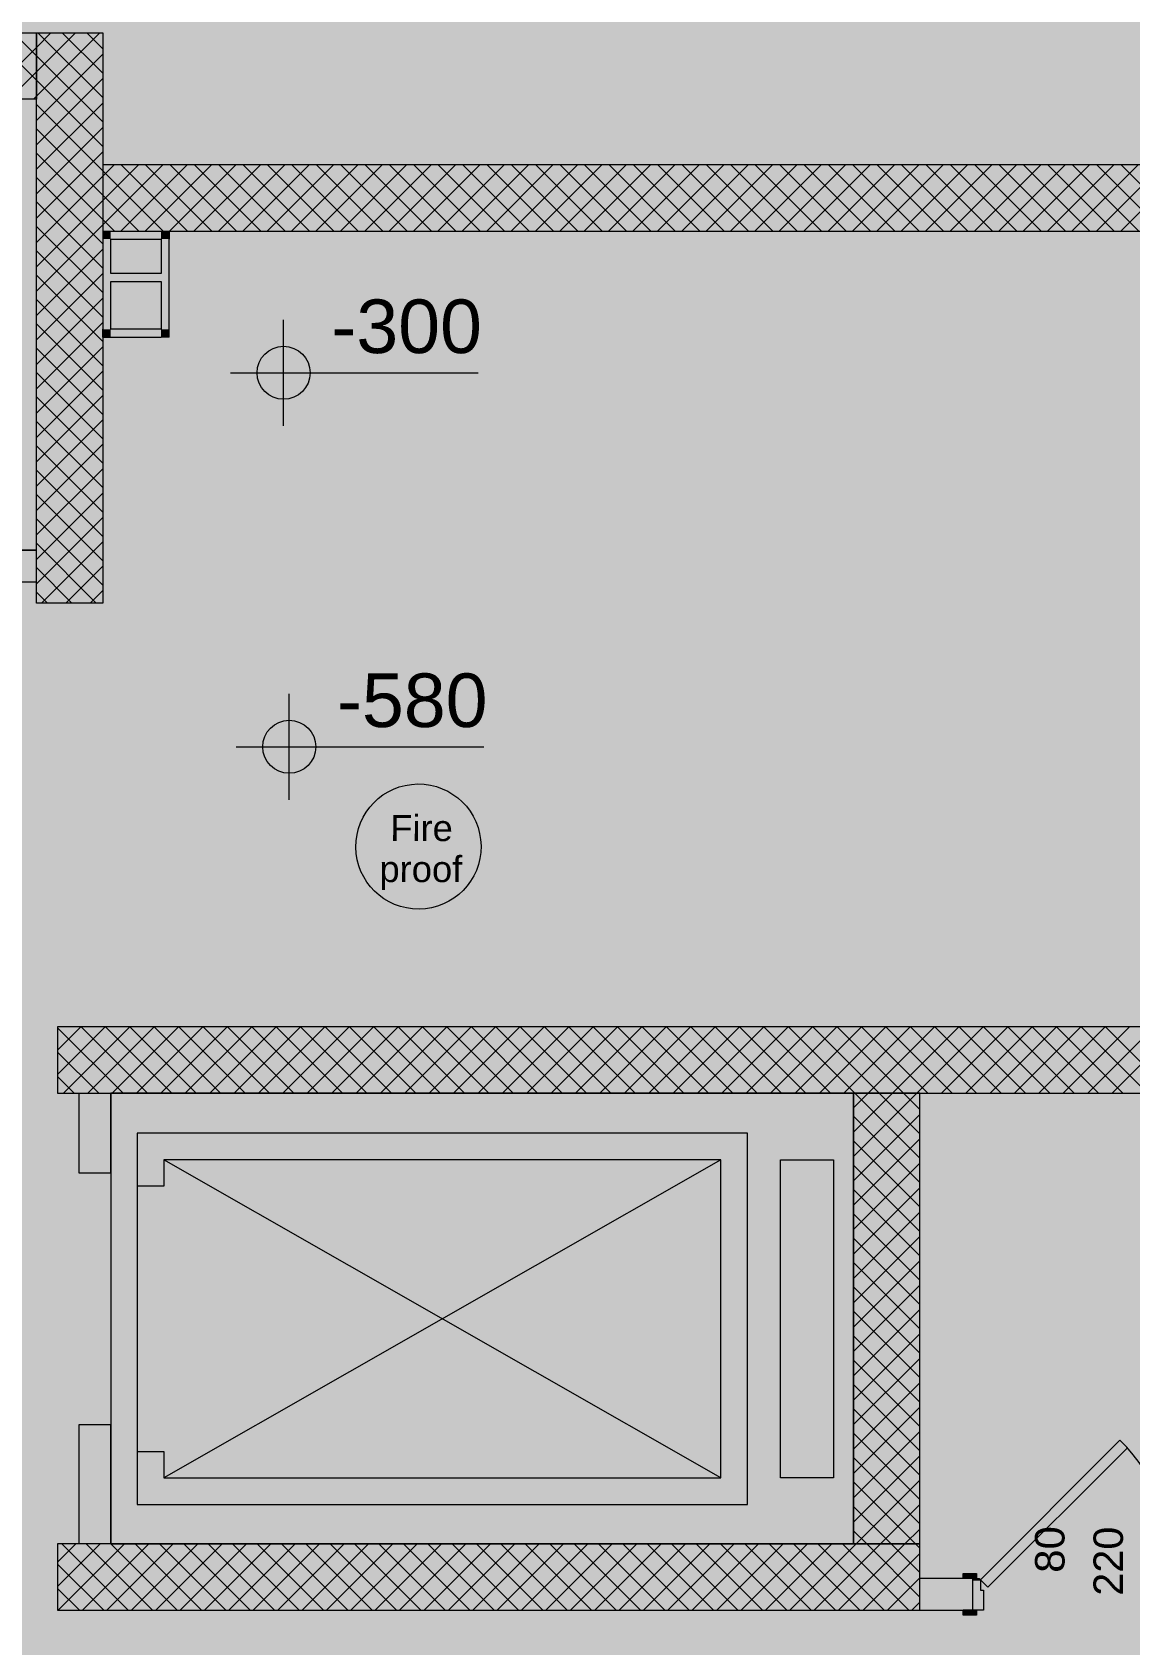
# Model space of a CAD drawing. Header units: metres. Extents: x 312 to 313.4, y 204 to 204.42.
# Drawn here: x 313.1685 to 313.212, y 204.1875 to 204.2515 of the extents above; entities that cross this region are included whole.
import ezdxf

# ---------------------------------------------------------------- set-up
doc = ezdxf.new("R2010")
doc.units = ezdxf.units.M
for name, color, linetype, true_color in [('PDF_2D Drafting - General', 7, 'Continuous', 0x999999), ('PDF_A - Dimensionimi', 7, 'Continuous', 0x999999), ('PDF_A - Fill Zone', 7, 'Continuous', 0xcccccc), ('PDF_A - Muret', 7, 'Continuous', 0xaaaaaa), ('PDF_A - Ndertesa 1 - Kanalet e ventilimit', 7, 'Continuous', 0x7f7f7f), ('PDF_A - Shtyllat', 7, 'Continuous', 0x999999)]:
    doc.layers.add(name, color=color, linetype=linetype, true_color=true_color)
doc.styles.add('PDF Arial', font='arial.ttf')

# ---------------------------------------------------------------- blocks, each defined once
blk = doc.blocks.new('bodrumi')
at = {"layer": 'PDF_2D Drafting - General', "true_color": 0xffffff, "transparency": 33554559}
blk.add_hatch(color=7, dxfattribs=at).paths.add_polyline_path([(0.003156999376074054, 0.2495060882568509), (0.003156999376074054, -0.04369808637829919), (-0.318948307376445, -0.04369808637829919), (-0.318948307376445, 0.2145893349541552), (-0.3188001144409327, 0.2167478379991508), (-0.3183581086900631, 0.2188659472995482), (-0.3176308059692587, 0.2209036351521831), (-0.3166315021938999, 0.2228228547838), (-0.3153795006646192, 0.2245874542236379), (-0.3138974959479697, 0.226164252895785), (-0.3122145022074392, 0.2275236445109101), (-0.3103614930046774, 0.2286402430216583), (-0.3083724994235695, 0.2294930548773948), (-0.3062864941067005, 0.2300659527248854), (-0.3041414807637466, 0.2303481706407524)])
at = {"layer": 'PDF_A - Dimensionimi', "transparency": 33554559}
for points in [[(-0.04966509941948516, 0.1233491892496943), (-0.04966509941948516, 0.124402182685003), (-0.04926206631131436, 0.1243221918741995), (-0.04892009752063586, 0.1240941911485436), (-0.04869207526314767, 0.1237522008260328), (-0.048612105984148, 0.1233491892496943)], [(-0.04966509941948516, 0.1233491892496943), (-0.04966509941948516, 0.1222971862792974), (-0.05006808946399133, 0.1223771770901294), (-0.05040911085342259, 0.1226051778157569), (-0.0506370900471893, 0.1229471896701568), (-0.05071710238985361, 0.1233491892496943)], [(-0.04944108208553644, 0.1085051556057408), (-0.04944108208553644, 0.1095571585761377), (-0.04903809204103027, 0.1094771677653057), (-0.0486960801866303, 0.1092491670396782), (-0.04846810099286358, 0.1089081671820793), (-0.04838808865019928, 0.1085051556057408)], [(-0.04944108208553644, 0.1085051556057408), (-0.04944108208553644, 0.1074521621704321), (-0.04984407212998576, 0.1075321960449287), (-0.05018509351941702, 0.1077611657036925), (-0.05041311577690522, 0.1081021655612631), (-0.05049312811956952, 0.1085051556057408)]]:
    blk.add_hatch(color=256, dxfattribs=at).paths.add_polyline_path(points)
at = {"layer": 'PDF_A - Muret', "true_color": 0xffffff, "transparency": 33554559}
blk.add_hatch(color=7, dxfattribs=at).paths.add_polyline_path([(-0.02231707017688223, 0.07423313039146251), (-0.02231707017688223, 0.0754441245184978), (-0.02202208387586779, 0.0754441245184978), (-0.02202208387586779, 0.07502311231826297), (-0.02189607950845129, 0.07502311231826297), (-0.02189607950845129, 0.07423313039146251)])
at = {"layer": 'PDF_2D Drafting - General', "color": 8, "lineweight": 9, "true_color": 0x7f7f7f}
for points in [[(-0.05947509494359338, 0.1342102188110346), (-0.07737012668184207, 0.1342102188110346)], [(-0.05947509494359338, 0.1163151655409251), (-0.05947509494359338, 0.1342102188110346)], [(-0.07737012668184207, 0.1163151655409251), (-0.05947509494359338, 0.1163151655409251)], [(-0.02705407647027869, 0.09476017201743048), (-0.05652710520428172, 0.09476017201743048)], [(-0.05652710520428172, 0.09476017201743048), (-0.05652710520428172, 0.07686613074409365)], [(-0.02705407647027869, 0.07686613074409365), (-0.02705407647027869, 0.09476017201743048)], [(-0.02995209079318784, 0.07948414493137079), (-0.02995209079318784, 0.09211513536243388)], [(-0.02995209079318784, 0.09211513536243388), (-0.0278470513238176, 0.09211513536243388)], [(-0.0278470513238176, 0.09211513536243388), (-0.0278470513238176, 0.07948414493137079)], [(-0.0278470513238176, 0.07948414493137079), (-0.02995209079318784, 0.07948414493137079)], [(-0.05652710520428172, 0.07686613074409365), (-0.02705407647027869, 0.07686613074409365)]]:
    blk.add_lwpolyline(points, dxfattribs=at)
at = {"layer": 'PDF_2D Drafting - General', "color": 251, "lineweight": 5, "true_color": 0x6a6a6a}
for points in [[(-0.03126402621802526, 0.09316815032960335), (-0.05547508070202412, 0.09316815032960335)], [(-0.05547508070202412, 0.09316815032960335), (-0.05547508070202412, 0.07843112996420132)], [(-0.03126402621802526, 0.09316815032960335), (-0.05547508070202412, 0.09316815032960335)], [(-0.05547508070202412, 0.09316815032960335), (-0.05547508070202412, 0.07843112996420132)], [(-0.03126402621802526, 0.07843112996420132), (-0.03126402621802526, 0.09316815032960335)], [(-0.03126402621802526, 0.07843112996420132), (-0.03126402621802526, 0.09316815032960335)], [(-0.03231706271702706, 0.09211513536243388), (-0.05442213033040844, 0.09211513536243388)], [(-0.05442213033040844, 0.09211513536243388), (-0.05442213033040844, 0.09106315392389774)], [(-0.03231706271702706, 0.09211513536243388), (-0.05442213033040844, 0.07948414493137079)], [(-0.03231706271702706, 0.07948414493137079), (-0.05442213033040844, 0.09211513536243388)], [(-0.03231706271702706, 0.09211513536243388), (-0.05442213033040844, 0.09211513536243388)], [(-0.05442213033040844, 0.09211513536243388), (-0.05442213033040844, 0.09106315392389774)], [(-0.03231706271702706, 0.09211513536243388), (-0.05442213033040844, 0.07948414493137079)], [(-0.03231706271702706, 0.07948414493137079), (-0.05442213033040844, 0.09211513536243388)], [(-0.03231706271702706, 0.07948414493137079), (-0.03231706271702706, 0.09211513536243388)], [(-0.03231706271702706, 0.07948414493137079), (-0.03231706271702706, 0.09211513536243388)], [(-0.05442213033040844, 0.09106315392389774), (-0.05547508070202412, 0.09106315392389774)], [(-0.05442213033040844, 0.09106315392389774), (-0.05547508070202412, 0.09106315392389774)], [(-0.05547508070202412, 0.08053614790176766), (-0.05442213033040844, 0.08053614790176766)], [(-0.05547508070202412, 0.08053614790176766), (-0.05442213033040844, 0.08053614790176766)], [(-0.05442213033040844, 0.08053614790176766), (-0.05442213033040844, 0.07948414493137079)], [(-0.05442213033040844, 0.08053614790176766), (-0.05442213033040844, 0.07948414493137079)], [(-0.05442213033040844, 0.07948414493137079), (-0.03231706271702706, 0.07948414493137079)], [(-0.05442213033040844, 0.07948414493137079), (-0.03231706271702706, 0.07948414493137079)], [(-0.05547508070202412, 0.07843112996420132), (-0.03126402621802526, 0.07843112996420132)], [(-0.05547508070202412, 0.07843112996420132), (-0.03126402621802526, 0.07843112996420132)]]:
    blk.add_lwpolyline(points, dxfattribs=at)
at = {"layer": 'PDF_2D Drafting - General', "color": 11, "lineweight": 5, "true_color": 0xfd8379}
blk.add_ellipse((-0.04431740202426226, 0.1045447058263278), major_axis=(-2.336263276268441e-05, 0.002483874044047348), ratio=0.9997573373959494, dxfattribs=at)
at = {"layer": 'PDF_2D Drafting - General', "color": 7, "true_color": 0xffffff, "transparency": 33554559}
for points in [[(-0.05947509494359338, 0.1342102188110346), (-0.07737012668184207, 0.1342102188110346), (-0.05947509494359338, 0.1163151655409251), (-0.07737012668184207, 0.1163151655409251)], [(-0.02705407647027869, 0.07686613074409365), (-0.02705407647027869, 0.09476017201743048), (-0.05652710520428172, 0.07686613074409365), (-0.05652710520428172, 0.09476017201743048)]]:
    blk.add_solid(points, dxfattribs=at)
at = {"layer": 'PDF_2D Drafting - General', "color": 254, "true_color": 0xe6e6e6, "transparency": 33554559}
blk.add_solid([(-0.02995209079318784, 0.07948414493137079), (-0.02995209079318784, 0.09211513536243388), (-0.0278470513238176, 0.07948414493137079), (-0.0278470513238176, 0.09211513536243388)], dxfattribs=at)
at = {"layer": 'PDF_A - Dimensionimi', "lineweight": 5}
for points in [[(-0.04966509941948516, 0.1212441928439887), (-0.04966509941948516, 0.1254551761203402)], [(-0.05177005276152613, 0.1233491892496943), (-0.04755911254881084, 0.1233491892496943)], [(-0.04755911254881084, 0.1233491892496943), (-0.0419440806070952, 0.1233491892496943)], [(-0.04944108208553644, 0.1064001592000352), (-0.04944108208553644, 0.1106101735433072)], [(-0.05154612155490668, 0.1085051556057408), (-0.04733608567983083, 0.1085051556057408)], [(-0.04733608567983083, 0.1085051556057408), (-0.04172006327314648, 0.1085051556057408)]]:
    blk.add_lwpolyline(points, dxfattribs=at)
for centre, radius in [((-0.04966509941948516, 0.1233491892496943), 0.001052498202852803), ((-0.04944108208553644, 0.1085051556057408), 0.001052508968768961)]:
    blk.add_circle(centre, radius, dxfattribs=at)
at = {"layer": 'PDF_A - Fill Zone', "color": 253, "true_color": 0xb5b5b5, "transparency": 33554559}
for points in [[(-0.05515808885365914, 0.1272722056071132), (-0.05652710520428172, 0.1272722056071132), (-0.0562820943196698, 0.1276271796332651), (-0.05652710520428172, 0.1286412004259034)], [(-0.0550531426324028, 0.1250622199164582), (-0.05652710520428172, 0.1250622199164582), (-0.05605611758761597, 0.1254021862453953), (-0.05652710520428172, 0.1269571946886003)]]:
    blk.add_solid(points, dxfattribs=at)
at = {"layer": 'PDF_A - Muret', "color": 8, "lineweight": 18, "true_color": 0x7f7f7f}
for points in [[(-0.05947509494359338, 0.1163151655409251), (-0.06263312784830077, 0.1163151655409251)], [(-0.0594761069403944, 0.1150511815389166), (-0.05947509494359338, 0.1163151655409251)], [(-0.06263312784830077, 0.1150521935357176), (-0.0594761069403944, 0.1150511815389166)], [(-0.05779111073815102, 0.09475916002062945), (-0.05779111073815102, 0.09158913387724965)], [(-0.05652809566925043, 0.09158913387724965), (-0.05652809566925043, 0.09475916002062945)], [(-0.05779111073815102, 0.09158913387724965), (-0.05652809566925043, 0.09158913387724965)], [(-0.05652809566925043, 0.08158911980524408), (-0.05779111073815102, 0.08158911980524408)], [(-0.05779111073815102, 0.08158911980524408), (-0.05779111073815102, 0.07686412828235234)], [(-0.05652710520428172, 0.07685211351184762), (-0.05652809566925043, 0.08158911980524408)], [(-0.02231707017688223, 0.07549711439347107), (-0.02442206658258783, 0.07549711439347107)], [(-0.02231707017688223, 0.07549711439347107), (-0.02270602145728162, 0.07549711439347107)], [(-0.02231707017688223, 0.07549711439347107), (-0.02270602145728162, 0.07549711439347107)], [(-0.02231707017688223, 0.07549711439347107), (-0.02270602145728162, 0.07549711439347107)], [(-0.02231707017688223, 0.0754441245184978), (-0.02231707017688223, 0.07549711439347107)], [(-0.02231707017688223, 0.0754441245184978), (-0.02231707017688223, 0.07549711439347107)], [(-0.02231707017688223, 0.0754441245184978), (-0.02231707017688223, 0.07549711439347107)], [(-0.02231707017688223, 0.07423313039146251), (-0.02231707017688223, 0.0754441245184978)], [(-0.02231707017688223, 0.07423313039146251), (-0.02231707017688223, 0.0754441245184978)], [(-0.02231707017688223, 0.07423313039146251), (-0.02231707017688223, 0.0754441245184978)], [(-0.02442206658258783, 0.07423313039146251), (-0.02231707017688223, 0.07423313039146251)], [(-0.02231707017688223, 0.07423313039146251), (-0.02270602145728162, 0.07423313039146251)], [(-0.02231707017688223, 0.07423313039146251), (-0.02270602145728162, 0.07423313039146251)], [(-0.02231707017688223, 0.07423313039146251), (-0.02270602145728162, 0.07423313039146251)]]:
    blk.add_lwpolyline(points, dxfattribs=at)
at = {"layer": 'PDF_A - Muret', "color": 8, "lineweight": 13, "true_color": 0x7f7f7f}
for points in [[(-0.01648404981824569, 0.08098213704428758), (-0.02202208387586779, 0.0754441245184978)], [(-0.02172404005261797, 0.07514612375896945), (-0.01618703952368605, 0.08068413628473081)], [(-0.01618703952368605, 0.08068413628473081), (-0.01648404981824569, 0.08098213704428758)], [(-0.02270602145728162, 0.07549711439347107), (-0.02270602145728162, 0.07569712371827109)], [(-0.02270602145728162, 0.07569712371827109), (-0.02218004150392971, 0.07569712371827109)], [(-0.02218004150392971, 0.07569712371827109), (-0.02218004150392971, 0.07549711439347107)], [(-0.02218004150392971, 0.07549711439347107), (-0.02270602145728162, 0.07549711439347107)], [(-0.02231707017688223, 0.0754441245184978), (-0.02231707017688223, 0.07549711439347107)], [(-0.02231707017688223, 0.07549711439347107), (-0.02205403713651322, 0.07549711439347107)], [(-0.02205403713651322, 0.0754441245184978), (-0.02231707017688223, 0.0754441245184978)], [(-0.02231707017688223, 0.07423313039146251), (-0.02231707017688223, 0.0754441245184978)], [(-0.02231707017688223, 0.0754441245184978), (-0.02202208387586779, 0.0754441245184978)], [(-0.02205403713651322, 0.07549711439347107), (-0.02205403713651322, 0.0754441245184978)], [(-0.02202208387586779, 0.0754441245184978), (-0.02202208387586779, 0.07502311231826297)], [(-0.02202208387586779, 0.0754441245184978), (-0.02172404005261797, 0.07514612375896945)], [(-0.02202208387586779, 0.07502311231826297), (-0.02189607950845129, 0.07502311231826297)], [(-0.02189607950845129, 0.07502311231826297), (-0.02189607950845129, 0.07423313039146251)], [(-0.02270602145728162, 0.07403312106663407), (-0.02270602145728162, 0.07423313039146251)], [(-0.02270602145728162, 0.07423313039146251), (-0.02218004150392971, 0.07423313039146251)], [(-0.02218004150392971, 0.07403312106663407), (-0.02270602145728162, 0.07403312106663407)], [(-0.02189607950845129, 0.07423313039146251), (-0.02231707017688223, 0.07423313039146251)], [(-0.02218004150392971, 0.07423313039146251), (-0.02218004150392971, 0.07403312106663407)]]:
    blk.add_lwpolyline(points, dxfattribs=at)
blk.add_arc((-0.02202590267035021, 0.07544377541785252), 0.00783489233374023, 0.002552946840588881, 44.98194687557197, dxfattribs=at)
at = {"layer": 'PDF_A - Muret', "color": 254, "true_color": 0xcccccc, "transparency": 33554559}
for points in [[(-0.05947509494359338, 0.1163151655409251), (-0.0594761069403944, 0.1150511815389166), (-0.06263312784830077, 0.1163151655409251), (-0.06263312784830077, 0.1150521935357176)], [(-0.05779111073815102, 0.09475916002062945), (-0.05652809566925043, 0.09475916002062945), (-0.05779111073815102, 0.09158913387724965), (-0.05652809566925043, 0.09158913387724965)], [(-0.05779111073815102, 0.08158911980524408), (-0.05652809566925043, 0.08158911980524408), (-0.05779111073815102, 0.07686412828235234), (-0.05652710520428172, 0.07686412828235234)], [(-0.02442206658258783, 0.07549711439347107), (-0.02231707017688223, 0.07549711439347107), (-0.02442206658258783, 0.07423313039146251), (-0.02231707017688223, 0.07423313039146251)]]:
    blk.add_solid(points, dxfattribs=at)
at = {"layer": 'PDF_A - Muret', "color": 7, "true_color": 0xffffff, "transparency": 33554559}
for points in [[(-0.01648404981824569, 0.08098213704428758), (-0.01618703952368605, 0.08068413628473081), (-0.02202208387586779, 0.0754441245184978), (-0.02172404005261797, 0.07514612375896945)], [(-0.02218004150392971, 0.07549711439347107), (-0.02270602145728162, 0.07549711439347107), (-0.02218004150392971, 0.07569712371827109), (-0.02270602145728162, 0.07569712371827109)], [(-0.02231707017688223, 0.0754441245184978), (-0.02231707017688223, 0.07549711439347107), (-0.02205403713651322, 0.0754441245184978), (-0.02205403713651322, 0.07549711439347107)], [(-0.02218004150392971, 0.07403312106663407), (-0.02270602145728162, 0.07403312106663407), (-0.02218004150392971, 0.07423313039146251), (-0.02270602145728162, 0.07423313039146251)]]:
    blk.add_solid(points, dxfattribs=at)
at = {"layer": 'PDF_A - Ndertesa 1 - Kanalet e ventilimit', "lineweight": 18}
for points in [[(-0.05684310658773484, 0.12897020704483), (-0.05684310658773484, 0.1286541841295161)], [(-0.05684310658773484, 0.1286541841295161), (-0.05684310658773484, 0.1250752036200709)], [(-0.05652710520428172, 0.1286541841295161), (-0.05452707655166478, 0.1286541841295161)], [(-0.05652710520428172, 0.1272862013075269), (-0.05652710520428172, 0.1286541841295161)], [(-0.05452707655166478, 0.1286541841295161), (-0.05452707655166478, 0.1272862013075269)], [(-0.05421107516821166, 0.12897020704483), (-0.05421107516821166, 0.1286541841295161)], [(-0.05421107516821166, 0.1247592022366177), (-0.05421107516821166, 0.1286541841295161)], [(-0.05452707655166478, 0.1272862013075269), (-0.05652710520428172, 0.1272862013075269)], [(-0.05652710520428172, 0.1250752036200709), (-0.05652710520428172, 0.1269701999240453)], [(-0.05652710520428172, 0.1269701999240453), (-0.05452707655166478, 0.1269701999240453)], [(-0.05452707655166478, 0.1269701999240453), (-0.05452707655166478, 0.1250752036200709)], [(-0.05684310658773484, 0.1247592022366177), (-0.05684310658773484, 0.1250752036200709)], [(-0.05452707655166478, 0.1250752036200709), (-0.05652710520428172, 0.1250752036200709)], [(-0.05684310658773484, 0.1247592022366177), (-0.05452707655166478, 0.1247592022366177)], [(-0.05421107516821166, 0.1247592022366177), (-0.05452707655166478, 0.1247592022366177)]]:
    blk.add_lwpolyline(points, dxfattribs=at)
at = {"layer": 'PDF_A - Ndertesa 1 - Kanalet e ventilimit', "color": 254, "true_color": 0xcccccc, "transparency": 33554559}
for points in [[(-0.05684310658773484, 0.1286541841295161), (-0.05684310658773484, 0.12897020704483), (-0.05652710520428172, 0.1286541841295161)], [(-0.05684310658773484, 0.12897020704483), (-0.05652710520428172, 0.12897020704483), (-0.05652710520428172, 0.1286541841295161)], [(-0.05684310658773484, 0.1286541841295161), (-0.05652710520428172, 0.1286541841295161), (-0.05684310658773484, 0.1250752036200709), (-0.05652710520428172, 0.1250752036200709)], [(-0.05452707655166478, 0.12897020704483), (-0.05452707655166478, 0.1286541841295161), (-0.05652710520428172, 0.12897020704483), (-0.05652710520428172, 0.1286541841295161)], [(-0.05452707655166478, 0.1286541841295161), (-0.05421107516821166, 0.12897020704483), (-0.05421107516821166, 0.1286541841295161)], [(-0.05452707655166478, 0.12897020704483), (-0.05421107516821166, 0.12897020704483), (-0.05452707655166478, 0.1286541841295161)], [(-0.05421107516821166, 0.1250752036200709), (-0.05452707655166478, 0.1250752036200709), (-0.05421107516821166, 0.1286541841295161), (-0.05452707655166478, 0.1286541841295161)], [(-0.05652710520428172, 0.1269701999240453), (-0.05652710520428172, 0.1272862013075269), (-0.05452707655166478, 0.1269701999240453), (-0.05452707655166478, 0.1272862013075269)], [(-0.05652710520428172, 0.1250752036200709), (-0.05684310658773484, 0.1247592022366177), (-0.05684310658773484, 0.1250752036200709)], [(-0.05652710520428172, 0.1250752036200709), (-0.05652710520428172, 0.1247592022366177), (-0.05684310658773484, 0.1247592022366177)], [(-0.05652710520428172, 0.1247592022366177), (-0.05652710520428172, 0.1250752036200709), (-0.05452707655166478, 0.1247592022366177), (-0.05452707655166478, 0.1250752036200709)], [(-0.05452707655166478, 0.1250752036200709), (-0.05421107516821166, 0.1247592022366177), (-0.05452707655166478, 0.1247592022366177)], [(-0.05421107516821166, 0.1250752036200709), (-0.05421107516821166, 0.1247592022366177), (-0.05452707655166478, 0.1250752036200709)]]:
    blk.add_solid(points, dxfattribs=at)
at = {"layer": 'PDF_A - Shtyllat', "color": 8, "lineweight": 18, "true_color": 0x7f7f7f}
for points in [[(-0.07737012668184207, 0.1368422286987538), (-0.05947509494359338, 0.1368411951700921)], [(-0.05947509494359338, 0.1368422286987538), (-0.05684310658773484, 0.1368422286987538)], [(-0.05947509494359338, 0.1142101906670518), (-0.05947509494359338, 0.1368422286987538)], [(-0.05947509494359338, 0.1368411951700921), (-0.05947509494359338, 0.1342102188110346)], [(-0.05684310658773484, 0.1368422286987538), (-0.05684407552087123, 0.1142101906670518)], [(-0.05947509494359338, 0.1342102188110346), (-0.07737012668184207, 0.1342102188110346)], [(0.0005259799533519072, 0.1316021954006601), (-0.05684310658773484, 0.1316012049357198)], [(-0.05684310658773484, 0.1316012049357198), (-0.05684310658773484, 0.12897020704483)], [(-0.05684310658773484, 0.12897020704483), (0.0005259799533519072, 0.1289711975097703)], [(-0.05684407552087123, 0.1142101906670518), (-0.05947509494359338, 0.1142101906670518)], [(0.0005259799533519072, 0.09739216037328902), (-0.05863210160998733, 0.09739114837648799)], [(-0.05863210160998733, 0.09739114837648799), (-0.05863210160998733, 0.09475916002062945)], [(-0.05863210160998733, 0.09475916002062945), (0.0005259799533519072, 0.09476017201743048)], [(-0.02442206658258783, 0.09476017201743048), (-0.02705407647027869, 0.09476017201743048)], [(-0.02705407647027869, 0.09476017201743048), (-0.02705407647027869, 0.07686511874729263)], [(-0.02442206658258783, 0.07686511874729263), (-0.02442206658258783, 0.09476017201743048)], [(-0.02442206658258783, 0.07686511874729263), (-0.05863311360678836, 0.07686412828235234)], [(-0.05863311360678836, 0.07686412828235234), (-0.05863311360678836, 0.07423313039146251)], [(-0.02705407647027869, 0.07686511874729263), (-0.02442206658258783, 0.07686511874729263)], [(-0.02442206658258783, 0.07423313039146251), (-0.02442206658258783, 0.07686511874729263)], [(-0.05863311360678836, 0.07423313039146251), (-0.02442206658258783, 0.07423313039146251)]]:
    blk.add_lwpolyline(points, dxfattribs=at)
at = {"layer": 'PDF_A - Shtyllat', "lineweight": 5}
for points in [[(-0.05947509494359338, 0.1349682259453857), (-0.06134812876382512, 0.1368411951700921)], [(-0.05947509494359338, 0.1359352211846385), (-0.06038111199273999, 0.1368411951700921)], [(-0.05947509494359338, 0.1343282133314574), (-0.05696209157309795, 0.1368422286987538)], [(-0.05947509494359338, 0.1352961990356505), (-0.05792910834418308, 0.1368422286987538)], [(-0.05947509494359338, 0.1362642278035651), (-0.0588970940484046, 0.1368422286987538)], [(-0.05684310658773484, 0.1342711970011408), (-0.05941409522165486, 0.1368422286987538)], [(-0.05684310658773484, 0.1352392257690553), (-0.05844610951743334, 0.1368422286987538)], [(-0.05684310658773484, 0.1362072114732769), (-0.05747812381321182, 0.1368422286987538)], [(-0.06152912546792777, 0.1342102188110346), (-0.05947509494359338, 0.1362642278035651)], [(-0.05947509494359338, 0.1333612180921762), (-0.05684310658773484, 0.1359922159830944)], [(-0.05684310658773484, 0.133304201761888), (-0.05947509494359338, 0.1359352211846385)], [(-0.06056109670004162, 0.1342102188110346), (-0.05947509494359338, 0.1352961990356505)], [(-0.05947509494359338, 0.13239318932429), (-0.05684310658773484, 0.1350251992119809)], [(-0.05684310658773484, 0.1323362160576949), (-0.05947509494359338, 0.1349682259453857)], [(-0.05959412299262112, 0.1342102188110346), (-0.05947509494359338, 0.1343282133314574)], [(-0.05947509494359338, 0.1314261940850372), (-0.05684310658773484, 0.1340572135077593)], [(-0.05684310658773484, 0.1313691992865813), (-0.05947509494359338, 0.1340002187093319)], [(-0.05947509494359338, 0.1304582083808157), (-0.05684310658773484, 0.1330902182685065)], [(-0.05684310658773484, 0.1304011920505275), (-0.05947509494359338, 0.1330332019382183)], [(-0.05947509494359338, 0.1294902226765942), (-0.05684310658773484, 0.1321221895006204)], [(-0.05684310658773484, 0.129433206346306), (-0.05947509494359338, 0.1320652162339968)], [(-0.05684310658773484, 0.1292202133178932), (-0.05446110297310724, 0.1316012049357198)], [(-0.05684310658773484, 0.1301872085571461), (-0.05542908867732876, 0.1316012049357198)], [(-0.05684310658773484, 0.1311551942613391), (-0.05639610544841389, 0.1316012049357198)], [(-0.05444508327906306, 0.12897020704483), (-0.05684310658773484, 0.1313682088216126)], [(-0.05612512715657658, 0.12897020704483), (-0.05349311726888573, 0.1316012049357198)], [(-0.05347709757489838, 0.12897020704483), (-0.05610811699762053, 0.1316012049357198)], [(-0.05515709838869043, 0.12897020704483), (-0.05252612202963292, 0.1316012049357198)], [(-0.05250911187067686, 0.12897020704483), (-0.05514112175836772, 0.1316012049357198)], [(-0.05419010314943762, 0.12897020704483), (-0.05155809326174676, 0.1316012049357198)], [(-0.05154211663142405, 0.12897020704483), (-0.0541731360541462, 0.1316012049357198)], [(-0.0532221174452161, 0.12897020704483), (-0.05059010755752524, 0.1316012049357198)], [(-0.05057408786348105, 0.12897020704483), (-0.05320609775122875, 0.1316012049357198)], [(-0.05225408867732995, 0.12897020704483), (-0.04962311231827243, 0.1316012049357198)], [(-0.04960610215931638, 0.12897020704483), (-0.05223806898328576, 0.1316012049357198)], [(-0.05128709343807714, 0.12897020704483), (-0.04865512661405091, 0.1316012049357198)], [(-0.04863910692006357, 0.12897020704483), (-0.05127008327906424, 0.1316012049357198)], [(-0.05031910773385562, 0.12897020704483), (-0.04768808831107663, 0.1316012049357198)], [(-0.04767107815212057, 0.12897020704483), (-0.05030308803981143, 0.1316012049357198)], [(-0.04935211249460281, 0.12897020704483), (-0.04672005954319047, 0.1316012049357198)], [(-0.04670403984920313, 0.12897020704483), (-0.04933505927192527, 0.1316012049357198)], [(-0.04838408372665981, 0.12897020704483), (-0.04575207383896895, 0.1316021954006601)], [(-0.04573605414498161, 0.12897020704483), (-0.0483681070963371, 0.1316012049357198)], [(-0.04741609802249513, 0.12897020704483), (-0.04478507859971614, 0.1316021954006601)], [(-0.04476806844076009, 0.12897020704483), (-0.04740007832845095, 0.1316012049357198)], [(-0.04644910278318548, 0.12897020704483), (-0.04381709289549462, 0.1316021954006601)], [(-0.04380107320150728, 0.12897020704483), (-0.04643209262422943, 0.1316012049357198)], [(-0.04548107401529933, 0.12897020704483), (-0.04284910719132995, 0.1316021954006601)], [(-0.04283308749728576, 0.12897020704483), (-0.04546505432131198, 0.1316021954006601)], [(-0.04451308831107781, 0.12897020704483), (-0.04188206888835566, 0.1316021954006601)], [(-0.04186604919436832, 0.12897020704483), (-0.04449706861709046, 0.1316021954006601)], [(-0.043546093071825, 0.12897020704483), (-0.04091408318413414, 0.1316021954006601)], [(-0.0408980634901468, 0.12897020704483), (-0.04353007337783765, 0.1316021954006601)], [(-0.04257810736766032, 0.12897020704483), (-0.03994609747991262, 0.1316021954006601)], [(-0.03993007778592528, 0.12897020704483), (-0.04256208767361613, 0.1316021954006601)], [(-0.04161007859971733, 0.12897020704483), (-0.03897910224065981, 0.1316021954006601)], [(-0.03896308254667247, 0.12897020704483), (-0.04159410196939461, 0.1316021954006601)], [(-0.04064308336046452, 0.12897020704483), (-0.03801107347277366, 0.1316021954006601)], [(-0.03799509684245095, 0.12897020704483), (-0.04062706366647717, 0.1316021954006601)], [(-0.039675097656243, 0.12897020704483), (-0.03704407823352085, 0.1316021954006601)], [(-0.0370280585395335, 0.12897020704483), (-0.03965907796225565, 0.1316021954006601)], [(-0.03870805935332555, 0.12897020704483), (-0.03607609252929933, 0.1316021954006601)], [(-0.03606007283531198, 0.12897020704483), (-0.03869208272300284, 0.1316021954006601)], [(-0.03774003058538256, 0.12897020704483), (-0.03510810682507781, 0.1316021954006601)], [(-0.03509208713109047, 0.12897020704483), (-0.03772405395511669, 0.1316021954006601)], [(-0.03677204488121788, 0.12897020704483), (-0.03414106852216037, 0.1316021954006601)], [(-0.03412509189183766, 0.12897020704483), (-0.03675606825089517, 0.1316021954006601)], [(-0.03580504964196507, 0.12897020704483), (-0.03317308281793885, 0.1316021954006601)], [(-0.0331570631239515, 0.12897020704483), (-0.03578907301164236, 0.1316021954006601)], [(-0.03483706393774355, 0.12897020704483), (-0.03220505405005269, 0.1316021954006601)], [(-0.03219006788464185, 0.12897020704483), (-0.03482108730742084, 0.1316021954006601)], [(-0.03386907823352203, 0.12897020704483), (-0.03123805881079988, 0.1316021954006601)], [(-0.03122208218047717, 0.12897020704483), (-0.03385404900444655, 0.1316021954006601)], [(-0.03290203993054774, 0.12897020704483), (-0.03027003004285689, 0.1316021954006601)], [(-0.03025405341253418, 0.12897020704483), (-0.03288606330022503, 0.1316021954006601)], [(-0.03193405422638307, 0.12897020704483), (-0.02930204433863537, 0.1316021954006601)], [(-0.02928705817328137, 0.12897020704483), (-0.03191807759606036, 0.1316021954006601)], [(-0.03096606852216155, 0.12897020704483), (-0.02833504909938256, 0.1316021954006601)], [(-0.02831907246905985, 0.12897020704483), (-0.03095108235680755, 0.1316021954006601)], [(-0.02999907328290874, 0.12897020704483), (-0.02736706339521788, 0.1316021954006601)], [(-0.02735207722980704, 0.12897020704483), (-0.02998309665258603, 0.1316021954006601)], [(-0.02903104451496574, 0.12897020704483), (-0.0264000250922436, 0.1316021954006601)], [(-0.02638404846192088, 0.12897020704483), (-0.02901605834961174, 0.1316021954006601)], [(-0.02806404927571293, 0.12897020704483), (-0.02543203938802208, 0.1316021954006601)], [(-0.02541606275769936, 0.12897020704483), (-0.02804807264539022, 0.1316021954006601)], [(-0.02709606357149141, 0.12897020704483), (-0.02446401062013592, 0.1316021954006601)], [(-0.02444906751844655, 0.12897020704483), (-0.02708004387750407, 0.1316021954006601)], [(-0.02612807786732674, 0.12897020704483), (-0.02349705844454775, 0.1316021954006601)], [(-0.0234810387505604, 0.12897020704483), (-0.02611309170191589, 0.1316021954006601)], [(-0.02516103956435245, 0.12897020704483), (-0.02252907274032623, 0.1316021954006601)], [(-0.02251404351130759, 0.12897020704483), (-0.02514506293402974, 0.1316021954006601)], [(-0.02419305386013093, 0.12897020704483), (-0.02156104397244007, 0.1316021954006601)], [(-0.02154605780708607, 0.12897020704483), (-0.02417806769477693, 0.1316021954006601)], [(-0.02322502509224478, 0.12897020704483), (-0.02059404873318726, 0.1316021954006601)], [(-0.02057807210286455, 0.12897020704483), (-0.02321003892689077, 0.1316021954006601)], [(-0.02225802985299197, 0.12897020704483), (-0.01962606302896575, 0.1316021954006601)], [(-0.01961107686361174, 0.12897020704483), (-0.02224205322266926, 0.1316021954006601)], [(-0.02129004414877045, 0.12897020704483), (-0.01865803426107959, 0.1316021954006601)], [(-0.01864304809572559, 0.12897020704483), (-0.02127501491969497, 0.1316021954006601)], [(-0.02032205844454893, 0.12897020704483), (-0.01769103902182678, 0.1316021954006601)], [(-0.01767605285647278, 0.12897020704483), (-0.02030702921553029, 0.1316021954006601)], [(-0.01935506320529612, 0.12897020704483), (-0.01672305331760526, 0.1316021954006601)], [(-0.01670802408852978, 0.12897020704483), (-0.01933904351130877, 0.1316021954006601)], [(-0.01838703443740997, 0.12897020704483), (-0.01575605807835245, 0.1316021954006601)], [(-0.01574003838436511, 0.12897020704483), (-0.01837204827205596, 0.1316021954006601)], [(-0.01742003919815716, 0.12897020704483), (-0.0147880293104663, 0.1316021954006601)], [(-0.0147730431451123, 0.12897020704483), (-0.01740401950411297, 0.1316021954006601)], [(-0.01645205349393564, 0.12897020704483), (-0.01382004360624478, 0.1316021954006601)], [(-0.0138050143771693, 0.12897020704483), (-0.01643702426486016, 0.1316021954006601)], [(-0.05947509494359338, 0.1285231843736483), (-0.05684310658773484, 0.1311542037963989)], [(-0.05684310658773484, 0.1284662111070531), (-0.05947509494359338, 0.1310971874661107)], [(-0.05947509494359338, 0.1275551986694552), (-0.05684310658773484, 0.1301872085571461)], [(-0.05684310658773484, 0.1274982038709993), (-0.05947509494359338, 0.1301302137586902)], [(-0.05541212158203734, 0.12897020704483), (-0.05684310658773484, 0.1304002015855588)], [(-0.05638008575442655, 0.12897020704483), (-0.05684310658773484, 0.129433206346306)], [(-0.05947509494359338, 0.1265871914334014), (-0.05684310658773484, 0.1292192013210922)], [(-0.05684310658773484, 0.1265312086317465), (-0.05947509494359338, 0.1291622065226363)], [(-0.05947509494359338, 0.1256201961941201), (-0.05684310658773484, 0.1282511940850384)], [(-0.05684310658773484, 0.1255632013956927), (-0.05947509494359338, 0.1281952112833835)], [(-0.05947509494359338, 0.1246521889580663), (-0.05684310658773484, 0.1272841988457571)], [(-0.05684310658773484, 0.1245951941596388), (-0.05947509494359338, 0.1272271825154689)], [(-0.05947509494359338, 0.1236842032538732), (-0.05684310658773484, 0.1263161916097033)], [(-0.05684310658773484, 0.1236281773885253), (-0.05947509494359338, 0.1262591968112758)], [(-0.05947509494359338, 0.1227171864827596), (-0.05684310658773484, 0.1253481843736495)], [(-0.05684310658773484, 0.1226601916843038), (-0.05947509494359338, 0.1252922015719946)], [(-0.05947509494359338, 0.1217491792467058), (-0.05684310658773484, 0.1243811891343967)], [(-0.05684310658773484, 0.1216931964450509), (-0.05947509494359338, 0.1243241943359408)], [(-0.05947509494359338, 0.120782184007453), (-0.05684310658773484, 0.1234131818983428)], [(-0.05684407552087123, 0.1207251892089971), (-0.05947509494359338, 0.1233571775648556)], [(-0.05947509494359338, 0.1198141767713992), (-0.05684310658773484, 0.12244618665909)], [(-0.05684407552087123, 0.1197571819729433), (-0.05947509494359338, 0.1223891918606341)], [(-0.05947509494359338, 0.1188461910671776), (-0.05684310658773484, 0.1214782009548685)], [(-0.05684407552087123, 0.1187901867336905), (-0.05947509494359338, 0.1214211846245803)], [(-0.05947509494359338, 0.1178791958279248), (-0.05684407552087123, 0.1205101937188147)], [(-0.05684407552087123, 0.1178221794976366), (-0.05947509494359338, 0.1204541893853275)], [(-0.05947509494359338, 0.116911188591871), (-0.05684407552087123, 0.1195431984795619)], [(-0.05684407552087123, 0.1168551627265231), (-0.05947509494359338, 0.119486203681106)], [(-0.05947509494359338, 0.1159431813558172), (-0.05684407552087123, 0.118575191243508)], [(-0.05684407552087123, 0.1158871770223016), (-0.05947509494359338, 0.1185181964450521)], [(-0.05947509494359338, 0.1149761861165359), (-0.05684407552087123, 0.1176071624755934)], [(-0.05684407552087123, 0.1149191697862477), (-0.05947509494359338, 0.1175511796739386)], [(-0.05710211317273206, 0.1142101906670518), (-0.05947509494359338, 0.1165831724378847)], [(-0.05927310468888436, 0.1142101906670518), (-0.05684407552087123, 0.1166401887681729)], [(-0.05807009887695358, 0.1142101906670518), (-0.05947509494359338, 0.1156161771986319)], [(-0.05830608791774239, 0.1142101906670518), (-0.05684407552087123, 0.1156721815321191)], [(-0.05903711564809555, 0.1142101906670518), (-0.05947509494359338, 0.1146481699625781)], [(-0.05733810221357771, 0.1142101906670518), (-0.05684407552087123, 0.1147041742960653)], [(-0.05863210160998733, 0.0954991449991951), (-0.05674007670086212, 0.09739114837648799)], [(-0.05863210160998733, 0.09646616177030864), (-0.05770810546874827, 0.09739114837648799)], [(-0.05603609297008916, 0.09475916002062945), (-0.05863210160998733, 0.09735514712863846)], [(-0.05840407935249914, 0.09475916002062945), (-0.0557720909966406, 0.09739114837648799)], [(-0.0550681287977568, 0.09475916002062945), (-0.05770007408989386, 0.09739114837648799)], [(-0.05743609364827762, 0.09475916002062945), (-0.05480509575738779, 0.09739114837648799)], [(-0.05410109049478251, 0.09475916002062945), (-0.05673208838567234, 0.09739114837648799)], [(-0.05646911994085713, 0.09475916002062945), (-0.05383711005316627, 0.09739114837648799)], [(-0.05313310479061784, 0.09475916002062945), (-0.05576507161458721, 0.09739114837648799)], [(-0.05550109117297097, 0.09475916002062945), (-0.05287007175024883, 0.09739114837648799)], [(-0.05216507602267484, 0.09475916002062945), (-0.05479708591036569, 0.09739114837648799)], [(-0.05453409593371816, 0.09475916002062945), (-0.05190208604602731, 0.09739114837648799)], [(-0.05119808078342203, 0.09475916002062945), (-0.05382910020620102, 0.09739114837648799)], [(-0.05356611022949664, 0.09475916002062945), (-0.05093405727814115, 0.09739114837648799)], [(-0.05023005201553588, 0.09475916002062945), (-0.05286206190322673, 0.09739114837648799)], [(-0.05259812452527513, 0.09475916002062945), (-0.04996710510255298, 0.09739114837648799)], [(-0.0492630998399477, 0.09475916002062945), (-0.05189407619900521, 0.09739114837648799)], [(-0.05163108622235768, 0.09475916002062945), (-0.04899911939833146, 0.09739114837648799)], [(-0.04829507107206155, 0.09475916002062945), (-0.0509270809597524, 0.09739114837648799)], [(-0.05066310051813616, 0.09475916002062945), (-0.04803109063044531, 0.09739114837648799)], [(-0.04732708536784003, 0.09475916002062945), (-0.04995909525553088, 0.09739114837648799)], [(-0.04969507175025001, 0.09475916002062945), (-0.04706405232747102, 0.09739114837648799)], [(-0.04636004706492258, 0.09475916002062945), (-0.04899110955130936, 0.09739114837648799)], [(-0.0487280765109972, 0.09475916002062945), (-0.04609610968697098, 0.09739114837648799)], [(-0.0453921044243657, 0.09475916002062945), (-0.04802411431205655, 0.09739114837648799)], [(-0.0477600477430542, 0.09475916002062945), (-0.04512808091908482, 0.09739114837648799)], [(-0.04442510918511289, 0.09475916002062945), (-0.0470560855441704, 0.09739114837648799)], [(-0.04679210510255416, 0.09475916002062945), (-0.04416108567983201, 0.09739114837648799)], [(-0.04345708041722673, 0.09475916002062945), (-0.04608913336858222, 0.09739114837648799)], [(-0.04582506679957987, 0.09475916002062945), (-0.04319309997561049, 0.09739114837648799)], [(-0.04248909471300522, 0.09475916002062945), (-0.04512110460069607, 0.09739114837648799)], [(-0.0448570810954152, 0.09475916002062945), (-0.04222606167263621, 0.09739114837648799)], [(-0.04152209947375241, 0.09475916002062945), (-0.04415311889647455, 0.09739114837648799)], [(-0.04389008585610554, 0.09475916002062945), (-0.04125807596841469, 0.09739114837648799)], [(-0.04055407070586625, 0.09475916002062945), (-0.04318608059355711, 0.09739114837648799)], [(-0.04292210015194087, 0.09475916002062945), (-0.04029009026425001, 0.09739114837648799)], [(-0.03958711853027808, 0.09476017201743048), (-0.04221809488933559, 0.09739114837648799)], [(-0.04195407138399787, 0.09475916002062945), (-0.03932309502494036, 0.09739114837648799)], [(-0.03861908976239192, 0.09476017201743048), (-0.0412510565863613, 0.09739114837648799)], [(-0.04098707614474506, 0.09475916002062945), (-0.0383550662570542, 0.09739114837648799)], [(-0.0376511040581704, 0.09476017201743048), (-0.04028307088219663, 0.09739114837648799)], [(-0.04001909044052354, 0.09475916002062945), (-0.03738708055283269, 0.09739114837648799)], [(-0.03668406575519612, 0.09476017201743048), (-0.03931508517797511, 0.09739114837648799)], [(-0.03905110473635887, 0.09476017201743048), (-0.03642008531357988, 0.09739114837648799)], [(-0.03571608005103144, 0.09476017201743048), (-0.0383480899387223, 0.09739114837648799)], [(-0.03808406643338458, 0.09476017201743048), (-0.03545209960935836, 0.09739114837648799)], [(-0.03474908481177863, 0.09476017201743048), (-0.0373800611707793, 0.09739114837648799)], [(-0.03711608072916306, 0.09476017201743048), (-0.0344840708414722, 0.09739114837648799)], [(-0.03378105604383563, 0.09476017201743048), (-0.03641306593152649, 0.09739114837648799)], [(-0.03614809502494154, 0.09476017201743048), (-0.03351707560221939, 0.09739114837648799)], [(-0.03281307033961411, 0.09476017201743048), (-0.03544508022730497, 0.09739114837648799)], [(-0.0351810567220241, 0.09476017201743048), (-0.03254908989799787, 0.09739114837648799)], [(-0.0318460751003613, 0.09476017201743048), (-0.03447709452314029, 0.09739114837648799)], [(-0.03421307101780258, 0.09476017201743048), (-0.03158209465874506, 0.09739114837648799)], [(-0.03087808939619663, 0.09476017201743048), (-0.03351005622016601, 0.09739114837648799)], [(-0.03324607577854977, 0.09476017201743048), (-0.03061406589085891, 0.09739114837648799)], [(-0.02991105109322234, 0.09476017201743048), (-0.03254207051594449, 0.09739114837648799)], [(-0.03227804701066361, 0.09476017201743048), (-0.02964608018663739, 0.09739114837648799)], [(-0.02894306538900082, 0.09476017201743048), (-0.03157507527669168, 0.09739114837648799)], [(-0.03131006130644209, 0.09476017201743048), (-0.0286790418836631, 0.09739114837648799)], [(-0.02797503662111467, 0.09476017201743048), (-0.03060708957247016, 0.09739114837648799)], [(-0.03034306606718928, 0.09476017201743048), (-0.02771105617949843, 0.09739114837648799)], [(-0.02700808444552649, 0.09476017201743048), (-0.02963910386830548, 0.09739114837648799)], [(-0.02937503729924629, 0.09476017201743048), (-0.02674307047527691, 0.09739114837648799)], [(-0.02604005567764034, 0.09476017201743048), (-0.0286720655653312, 0.09739114837648799)], [(-0.02840705159508161, 0.09476017201743048), (-0.02577603217230262, 0.09739114837648799)], [(-0.02507306043838753, 0.09476017201743048), (-0.02770403679744504, 0.09739114837648799)], [(-0.0274400563558288, 0.09476017201743048), (-0.02480804646813795, 0.09739114837648799)], [(-0.02410503167050138, 0.09476017201743048), (-0.02673605109322352, 0.09739114837648799)], [(-0.02647207065160728, 0.09476017201743048), (-0.02384001770019495, 0.09739114837648799)], [(-0.02313704596627986, 0.09476017201743048), (-0.02576905585397071, 0.09739114837648799)], [(-0.02550404188366429, 0.09476017201743048), (-0.02287306552466362, 0.09739114837648799)], [(-0.02217005072702705, 0.09476017201743048), (-0.02480102708608456, 0.09739114837648799)], [(-0.02453704664441148, 0.09476017201743048), (-0.02190503675672062, 0.09739114837648799)], [(-0.02120202195908405, 0.09476017201743048), (-0.02383403184677491, 0.09739114837648799)], [(-0.0235690609402468, 0.09476017201743048), (-0.02093804151746781, 0.09739114837648799)], [(-0.02023502671983124, 0.09476017201743048), (-0.02286604614261023, 0.09739114837648799)], [(-0.02260206570099399, 0.09476017201743048), (-0.01997005581324629, 0.09739114837648799)], [(-0.01926704101560972, 0.09476017201743048), (-0.02189806043838871, 0.09739114837648799)], [(-0.02163403693305099, 0.09476017201743048), (-0.01900202704536014, 0.09739114837648799)], [(-0.01829905531144504, 0.09476017201743048), (-0.02093102213541442, 0.09739114837648799)], [(-0.02066605122882947, 0.09476017201743048), (-0.01803503180610733, 0.09739114837648799)], [(-0.01733201700847076, 0.09476017201743048), (-0.0199630364311929, 0.09739114837648799)], [(-0.01969905598957666, 0.09476017201743048), (-0.01706704610188581, 0.09739114837648799)], [(-0.01636403130424924, 0.09476017201743048), (-0.01899608425566157, 0.09739114837648799)], [(-0.01873102722169051, 0.09476017201743048), (-0.01609906039766429, 0.09739114837648799)], [(-0.01539703606499643, 0.09476017201743048), (-0.01802805548777542, 0.09739114837648799)], [(-0.01776304151746899, 0.09476017201743048), (-0.01513206515841148, 0.09739114837648799)], [(-0.01442905036077491, 0.09476017201743048), (-0.01706002671983242, 0.09739114837648799)], [(-0.01679604627821618, 0.09476017201743048), (-0.01416403639052533, 0.09739114837648799)], [(-0.05700310974123113, 0.09475916002062945), (-0.05863210160998733, 0.09638815188938565)], [(-0.05797109544545265, 0.09475916002062945), (-0.05863210160998733, 0.09542014465333182)], [(-0.02705407647027869, 0.09224314219159169), (-0.02453704664441148, 0.09476017201743048)], [(-0.02705407647027869, 0.09321015896267681), (-0.02550404188366429, 0.09476017201743048)], [(-0.02705407647027869, 0.09417814466689833), (-0.02647207065160728, 0.09476017201743048)], [(-0.02442206658258783, 0.0921741541544634), (-0.02700808444552649, 0.09476017201743048)], [(-0.02442206658258783, 0.09314213985868491), (-0.02604005567764034, 0.09476017201743048)], [(-0.02442206658258783, 0.09410913509793772), (-0.02507306043838753, 0.09476017201743048)], [(-0.02705407647027869, 0.09127513495550943), (-0.02442206658258783, 0.09390712331136797)], [(-0.02442206658258783, 0.09120713738337827), (-0.02705407647027869, 0.09383815680610041)], [(-0.02705407647027869, 0.09030813971625662), (-0.02442206658258783, 0.09293913760717487)], [(-0.02442206658258783, 0.09023915167915675), (-0.02705407647027869, 0.09287014957004658)], [(-0.02705407647027869, 0.08934013248020278), (-0.02442206658258783, 0.09197214236789364)], [(-0.02442206658258783, 0.08927114444310291), (-0.02705407647027869, 0.09190313279896145)], [(-0.02705407647027869, 0.08837214677600969), (-0.02442206658258783, 0.0910041351318398)], [(-0.02442206658258783, 0.08830412767198936), (-0.02705407647027869, 0.09093514709473993)], [(-0.02705407647027869, 0.08740513000489614), (-0.02442206658258783, 0.0900361494276467)], [(-0.02442206658258783, 0.08733614196779627), (-0.02705407647027869, 0.08996815185548712)], [(-0.02705407647027869, 0.08643714430067462), (-0.02442206658258783, 0.08906915418836547)], [(-0.02442206658258783, 0.08636813473171401), (-0.02705407647027869, 0.08900014461943329)], [(-0.02705407647027869, 0.08546913706462078), (-0.02442206658258783, 0.08810112542047932)], [(-0.02442206658258783, 0.08540111796062888), (-0.02705407647027869, 0.08803215891521177)], [(-0.02705407647027869, 0.08450214182536797), (-0.02442206658258783, 0.0871331397162578)], [(-0.02442206658258783, 0.08443313225640736), (-0.02705407647027869, 0.08706514214409822)], [(-0.02705407647027869, 0.08353415612114645), (-0.02442206658258783, 0.08616614447700499)], [(-0.02442206658258783, 0.08346613701715455), (-0.02705407647027869, 0.08609713490804438)], [(-0.02705407647027869, 0.08256713935006132), (-0.02442206658258783, 0.08519813724095116)], [(-0.02442206658258783, 0.08249812978110072), (-0.02705407647027869, 0.08513013966879157)], [(-0.02705407647027869, 0.08159911058214675), (-0.02442206658258783, 0.08423114200169834)], [(-0.02442206658258783, 0.0815301440768792), (-0.02705407647027869, 0.08416213243273774)], [(-0.02705407647027869, 0.08063112487795365), (-0.02442206658258783, 0.08326313476564451)], [(-0.02442206658258783, 0.08056312730579407), (-0.02705407647027869, 0.0831941251966839)], [(-0.02705407647027869, 0.07966412963867242), (-0.02442206658258783, 0.08229510599772993)], [(-0.02442206658258783, 0.07959512006974023), (-0.02705407647027869, 0.08222712995743109)], [(-0.02705407647027869, 0.07869612240261858), (-0.02442206658258783, 0.08132811075847712)], [(-0.02442206658258783, 0.07862711283365797), (-0.02705407647027869, 0.08125914425320957)], [(-0.02705407647027869, 0.07772811516656475), (-0.02442206658258783, 0.0803601250542556)], [(-0.02442206658258783, 0.0776601391262659), (-0.02705407647027869, 0.080291115485295)], [(-0.02695007765026958, 0.07686511874729263), (-0.02442206658258783, 0.07939211781820177)], [(-0.02459505343966839, 0.07686511874729263), (-0.02705407647027869, 0.07932412024604218)], [(-0.02556303914388991, 0.07686511874729263), (-0.02705407647027869, 0.07835611300998835)], [(-0.02598204888238342, 0.07686511874729263), (-0.02442206658258783, 0.07842512257894896)], [(-0.0250140631781619, 0.07686511874729263), (-0.02442206658258783, 0.07745711534289512)], [(-0.05863311360678836, 0.07517812008327951), (-0.05694611494277524, 0.07686412828235234)], [(-0.05863311360678836, 0.07614612731933335), (-0.05791410064699676, 0.07686412828235234)], [(-0.05861011759441226, 0.07423313039146251), (-0.05597911970352243, 0.07686511874729263)], [(-0.0558300762600652, 0.07423313039146251), (-0.05846109568278735, 0.07686412828235234)], [(-0.05764312235515945, 0.07423313039146251), (-0.05501111246746859, 0.07686511874729263)], [(-0.05486206902401136, 0.07423313039146251), (-0.05749410044353453, 0.07686412828235234)], [(-0.05667511511910561, 0.07423313039146251), (-0.05404312676324707, 0.07686511874729263)], [(-0.05389408331978984, 0.07423313039146251), (-0.05652611473931302, 0.07686412828235234)], [(-0.05570710788305178, 0.07423313039146251), (-0.05307608846027279, 0.07686511874729263)], [(-0.05292708808053703, 0.07423313039146251), (-0.05555810750325918, 0.07686511874729263)], [(-0.05474006958007749, 0.07423313039146251), (-0.05210810275610811, 0.07686511874729263)], [(-0.05195910237631551, 0.07423313039146251), (-0.05459111226400637, 0.07686511874729263)], [(-0.05377208387585597, 0.07423313039146251), (-0.0511411075168553, 0.07686511874729263)], [(-0.0509921071370627, 0.07423313039146251), (-0.05362312655978485, 0.07686511874729263)], [(-0.05280508863660316, 0.07423313039146251), (-0.05017312181263378, 0.07686511874729263)], [(-0.05002407836917655, 0.07423313039146251), (-0.0526550977918987, 0.07686511874729263)], [(-0.05183710293243848, 0.07423313039146251), (-0.04920504998102615, 0.07686511874729263)], [(-0.04905609266495503, 0.07423313039146251), (-0.05168810255264589, 0.07686511874729263)], [(-0.05086911722821696, 0.07423313039146251), (-0.04823809780543797, 0.07686511874729263)], [(-0.04808914048936686, 0.07423313039146251), (-0.05072007378475973, 0.07686511874729263)], [(-0.04990207892524268, 0.07423313039146251), (-0.04727006903755182, 0.07686511874729263)], [(-0.0471211117214807, 0.07423313039146251), (-0.04975312160917156, 0.07686511874729263)], [(-0.04893405015735652, 0.07423313039146251), (-0.0463020833333303, 0.07686511874729263)], [(-0.04615411648222789, 0.07423313039146251), (-0.0487850928412854, 0.07686511874729263)], [(-0.047966064453135, 0.07423313039146251), (-0.04533504503041286, 0.07686511874729263)], [(-0.04518608771428489, 0.07423313039146251), (-0.04781710713706389, 0.07686511874729263)], [(-0.04699911227754683, 0.07423313039146251), (-0.04436705932619134, 0.07686511874729263)], [(-0.04421810201012022, 0.07423313039146251), (-0.0468500688340896, 0.07686511874729263)], [(-0.04603108350966068, 0.07423313039146251), (-0.04339907362196982, 0.07686511874729263)], [(-0.04325106370714593, 0.07423313039146251), (-0.04588208312986808, 0.07686511874729263)], [(-0.04506309780543916, 0.07423313039146251), (-0.04243207838271701, 0.07686511874729263)], [(-0.04228307800292441, 0.07423313039146251), (-0.04491508789061527, 0.07686511874729263)], [(-0.04409610256618635, 0.07423313039146251), (-0.04146404961483086, 0.07686511874729263)], [(-0.0413160827636716, 0.07423313039146251), (-0.04394710218645059, 0.07686511874729263)], [(-0.04312807379830019, 0.07423313039146251), (-0.04049705437557805, 0.07686511874729263)], [(-0.04034809705945008, 0.07423313039146251), (-0.04297911648222907, 0.07686511874729263)], [(-0.04216107855904738, 0.07423313039146251), (-0.03952906867135653, 0.07686511874729263)], [(-0.03938006829156393, 0.07423313039146251), (-0.04201207817925479, 0.07686511874729263)], [(-0.04119309285482586, 0.07423313039146251), (-0.03856108296713501, 0.07686511874729263)], [(-0.03841307305231112, 0.07423313039146251), (-0.04104409247503327, 0.07686511874729263)], [(-0.04022506408693971, 0.07423313039146251), (-0.0375940877278822, 0.07686511874729263)], [(-0.0374450873480896, 0.07423313039146251), (-0.04007709723578046, 0.07686511874729263)], [(-0.0392580688476869, 0.07423313039146251), (-0.03662610202366068, 0.07686511874729263)], [(-0.03647809210883679, 0.07423313039146251), (-0.03910911153155894, 0.07686511874729263)], [(-0.03829008314346538, 0.07423313039146251), (-0.03565807325577453, 0.07686511874729263)], [(-0.03551006334095064, 0.07423313039146251), (-0.03814108276367278, 0.07686511874729263)], [(-0.03732209743924386, 0.07423313039146251), (-0.03469107801652171, 0.07686511874729263)], [(-0.03454207763672912, 0.07423313039146251), (-0.03717408752441997, 0.07686511874729263)], [(-0.03635505913626957, 0.07423313039146251), (-0.0337230923123002, 0.07686511874729263)], [(-0.03357508239747631, 0.07423313039146251), (-0.03620605875653382, 0.07686511874729263)], [(-0.0353870734321049, 0.07423313039146251), (-0.03275605400932591, 0.07686511874729263)], [(-0.03260709669325479, 0.07423313039146251), (-0.03523906351728101, 0.07686511874729263)], [(-0.03441908772788338, 0.07423313039146251), (-0.03178806830510439, 0.07686511874729263)], [(-0.03163906792536864, 0.07423313039146251), (-0.03427103474933801, 0.07686511874729263)], [(-0.03345209248863057, 0.07423313039146251), (-0.03082003953721824, 0.07686511874729263)], [(-0.03067207268611583, 0.07423313039146251), (-0.03330304904517334, 0.07686511874729263)], [(-0.03248406372068757, 0.07423313039146251), (-0.0298530873616869, 0.07686511874729263)], [(-0.02970404391817283, 0.07423313039146251), (-0.03233605380586368, 0.07686511874729263)], [(-0.03151706848143476, 0.07423313039146251), (-0.02888505859374391, 0.07686511874729263)], [(-0.02873704867892002, 0.07423313039146251), (-0.03136806810169901, 0.07686511874729263)], [(-0.03054908277727009, 0.07423313039146251), (-0.02791707288952239, 0.07686511874729263)], [(-0.02776906297475534, 0.07423313039146251), (-0.03040102979872472, 0.07686511874729263)], [(-0.02958105400932709, 0.07423313039146251), (-0.02695007765026958, 0.07686511874729263)], [(-0.02680103420681235, 0.07423313039146251), (-0.0294330440945032, 0.07686511874729263)], [(-0.02861405877007428, 0.07423313039146251), (-0.02598204888238342, 0.07686511874729263)], [(-0.02583403896755954, 0.07423313039146251), (-0.02846505839033853, 0.07686511874729263)], [(-0.02764607306585276, 0.07423313039146251), (-0.0250140631781619, 0.07686511874729263)], [(-0.02486605326333802, 0.07423313039146251), (-0.02749806315102887, 0.07686511874729263)], [(-0.02653003438314272, 0.07686511874729263), (-0.02705407647027869, 0.07738911777073554)], [(-0.02442206658258783, 0.07475710788304468), (-0.02653003438314272, 0.07686511874729263)], [(-0.02442206658258783, 0.07572511511909852), (-0.02556303914388991, 0.07686511874729263)], [(-0.02442206658258783, 0.07669213189021207), (-0.02459505343966839, 0.07686511874729263)], [(-0.02667804429796661, 0.07423313039146251), (-0.02442206658258783, 0.07649012010364231)], [(-0.05679709303115033, 0.07423313039146251), (-0.05863311360678836, 0.07606813897027109)], [(-0.05776507873537184, 0.07423313039146251), (-0.05863311360678836, 0.07510110066732523)], [(-0.0257110490587138, 0.07423313039146251), (-0.02442206658258783, 0.07552213439942079)], [(-0.02474306335449228, 0.07423313039146251), (-0.02442206658258783, 0.07455412716336696)]]:
    blk.add_lwpolyline(points, dxfattribs=at)
at = {"layer": 'PDF_A - Shtyllat', "color": 253, "true_color": 0xaaaaaa, "transparency": 33554559}
for points in [[(-0.05947509494359338, 0.1368411951700921), (-0.05947509494359338, 0.1342102188110346), (-0.07737012668184207, 0.1368422286987538), (-0.07737012668184207, 0.1342102188110346)], [(-0.05947509494359338, 0.1368422286987538), (-0.05684310658773484, 0.1368422286987538), (-0.05947509494359338, 0.1142101906670518), (-0.05684407552087123, 0.1142101906670518)], [(0.0005259799533519072, 0.1289711975097703), (-0.05684310658773484, 0.12897020704483), (0.0005259799533519072, 0.1316021954006601), (-0.05684310658773484, 0.1316012049357198)], [(0.0005259799533519072, 0.09476017201743048), (-0.05863210160998733, 0.09475916002062945), (0.0005259799533519072, 0.09739216037328902), (-0.05863210160998733, 0.09739114837648799)], [(-0.02705407647027869, 0.07686511874729263), (-0.02705407647027869, 0.09476017201743048), (-0.02442206658258783, 0.07686511874729263), (-0.02442206658258783, 0.09476017201743048)], [(-0.02442206658258783, 0.07423313039146251), (-0.05863311360678836, 0.07423313039146251), (-0.02442206658258783, 0.07686511874729263), (-0.05863311360678836, 0.07686412828235234)]]:
    blk.add_solid(points, dxfattribs=at)
at = {"layer": 'PDF_2D Drafting - General', "color": 11, "true_color": 0xfd8379, "char_height": 0.001033366508871738, "attachment_point": 7, "rotation": 359.8999998526819, "style": 'PDF Arial'}
for s, insert in [('\\W0.999618;Fire', (-0.04543879892560199, 0.1047504160139283)), ('\\W0.999113;proof', (-0.04586619531846736, 0.1028262844297672))]:
    blk.add_mtext(s, dxfattribs=dict(at, insert=insert))
at = {"layer": 'PDF_A - Dimensionimi', "char_height": 0.002127519433287271, "attachment_point": 7, "style": 'PDF Arial'}
for s, insert in [('\\W1.005032;-300', (-0.04777586557599989, 0.1241012455198529)), ('\\W1.005032;-580', (-0.04755356809829436, 0.1092581108305239))]:
    blk.add_mtext(s, dxfattribs=dict(at, insert=insert))
at = {"layer": 'PDF_A - Muret', "color": 9, "true_color": 0xd5aaaa, "char_height": 0.001170135086238928, "attachment_point": 7, "rotation": 90, "style": 'PDF Arial'}
for s, insert in [('\\W1.018763;80', (-0.01866615984175723, 0.07571895162794817)), ('\\W1.005971;220', (-0.01634842340683917, 0.07480804550382913))]:
    blk.add_mtext(s, dxfattribs=dict(at, insert=insert))

msp = doc.modelspace()

# ---------------------------------------------------------------- block references
msp.add_blockref('bodrumi', (313.2280981706735, 204.1146672935803))

doc.saveas('drawing.dxf')
